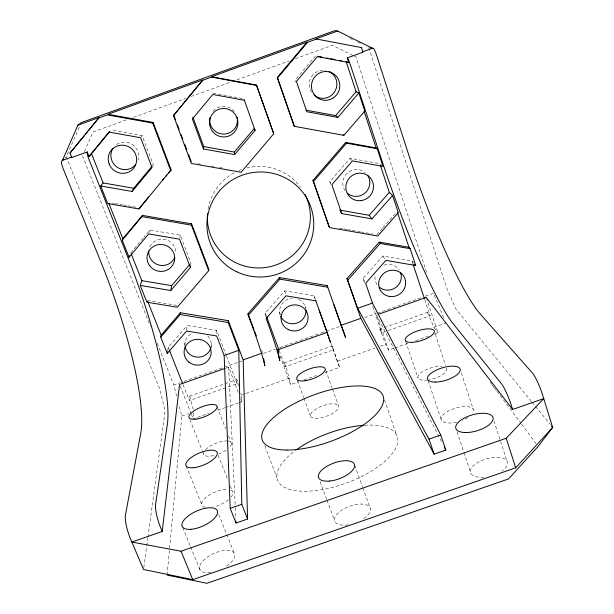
<?xml version="1.0" encoding="UTF-8"?>
<svg xmlns="http://www.w3.org/2000/svg" width="614" height="614" viewBox="0 0 614 614"><rect width="100%" height="100%" fill="white"/><g stroke="black" fill="none" stroke-linecap="round" stroke-linejoin="round"><path stroke-width="0.46" stroke-dasharray="3.07 2.3" d="M211.17 347.232L211.254 343.403M193.732 412.692L193.21 418.855L208.537 413.468M167.092 575.057L181.79 416.046L178.751 404.166M236.835 379.567L237.096 383.765L189.358 400.581L189.795 396.137L236.835 379.567L238.723 385.945M184.783 345.007L185.052 342.451M186.71 330.125L187.186 325.489L216.627 330.317L226.175 355.26M190.716 264.88L190.923 263.084L180.232 235.162L149.97 229.974L143.975 237.104M143.783 567.589L146.631 546.698M146.761 545.754L147.79 538.156M147.92 537.204L165.112 410.927L159.632 388.754L66.312 156.869L79.751 126.116M167.691 350.878L168.282 347.401L187.186 325.489M179.81 237.572L180.232 235.162M149.21 232.33L149.97 229.974M84.402 151.597L93.029 131.979L127.205 119.6M152.656 166.141L153.27 164.767L142.072 135.517L110.996 129.953M141.105 136.999L142.072 135.517M130.79 252.784L143.377 237.818M315.535 55.889L294.981 80.234L295.603 82.038M330.708 184.315L329.795 181.652L350.018 158.289L379.843 163.669L382.407 165.864M265.87 316.655L265.302 313.102L284.743 290.875L314.092 295.818L315.373 299.417M376.766 234.671L382.33 228.37M382.944 227.671L389.13 220.664M389.744 219.966L395.93 212.958M364.624 282.97L363.066 278.441L382.936 256.046L412.009 261.065L413.598 262.969M65.046 158.028L66.312 156.869M133.507 117.32L185.674 98.417M191.069 96.467L230.649 82.13M236.943 79.851L289.11 60.947M295.403 58.668L332.281 45.313L353.472 55.72M176.648 395.946L173.839 384.978L180.171 382.745M183.793 381.463L241.686 361.032M263.398 353.372L275.156 349.22M279.677 347.624L320.385 333.256M321.291 332.934L340.286 326.234M364.716 317.615L376.474 313.462M377.38 313.14L421.703 297.498M425.325 296.224L433.461 293.346M225.952 368.093L228.623 367.149L238.831 393.758M332.028 346.02L333.356 349.857L285.165 366.834L284.397 362.805L332.028 346.02L339.55 367.402L325.313 372.406M393.981 348.261L388.601 350.157L385.684 344.308L379.889 329.158L383.481 327.891M384.379 327.569L427.521 312.373L430.076 315.788L386.214 331.238M379.889 329.158L381.739 332.819L385.316 331.552M181.79 416.046L188.659 413.629M239.184 402.692L241.893 401.74L241.417 395.063L245.04 393.789M245.945 393.474L289.371 378.193L284.397 362.805M337.431 361.285L374.954 348.084M380.319 346.196L385.684 344.308M427.521 312.373L433.898 327.346L446.117 323.048M217.548 410.298L224.762 407.757M225.66 407.443L238.286 403.007M280.068 356.059L290.629 384.602L298.634 381.785M303.968 379.912L316.425 375.53M394.879 347.946L408.325 343.218M415.494 340.701L428.94 335.973M434.321 334.077L437.905 332.819L426.538 298.327M147.383 300.492L177.569 305.488M112.216 203.057L114.097 203.38M115.033 203.541L118.786 204.193M119.73 204.355L122.547 204.846M123.483 205.007L127.244 205.659M128.18 205.82L131.941 206.473M132.877 206.634L136.638 207.286M339.204 228.124L342.957 228.784M343.901 228.945L346.718 229.436M347.654 229.598L351.408 230.258M352.352 230.419L359.865 231.731M360.802 231.892L373.005 234.018M198.046 163.7L200.839 164.199M211.093 166.018L213.895 166.517M219.49 167.507L222.283 168.006M212.92 93.044L243.842 98.724M354.324 56.135L356.013 56.972L427.206 274.258M349.965 38.26L352.513 39.519M357.617 42.036L360.172 43.295M350.018 158.289L352.467 160.899M531.425 401.449L455.642 308.604L446.455 287.505L368.676 47.493M532.031 402.185L550.221 424.474M490.141 382.038L491.86 384.333M492.428 385.101L494.147 387.396M494.715 388.163L496.434 390.466M497.002 391.233L521.017 423.407M521.593 424.174L535.884 443.323M433.898 327.346L437.905 332.819M382.936 256.046L385.431 259.653M329.795 181.652L330.823 183.164M363.066 278.441L364.785 281.626M441.481 441.596L376.528 314.959L388.601 350.157M434.205 295.096L444.628 319.556M182.711 527.618L190.279 546.046M190.639 546.92L200.011 569.731M186.211 466.018L202.167 505.56M218.737 514.524L226.451 533.789M226.804 534.664L234.164 553.053M189.956 419.799L202.136 450.392M202.482 451.267L203.879 454.767M82.522 155.864L150.484 326.364M157.207 343.241L173.839 384.978M168.282 347.401L168.988 349.174M183.033 384.625L189.358 400.581M180.255 386.229L191.107 413.56M191.461 414.442L192.857 417.973M218.17 455.289L227.863 479.849M230.288 485.989L232.361 491.254M217.118 406.829L225.653 428.71M228.546 436.14L231.455 443.584M226.52 356.151L237.096 383.765M240.872 399.077L241.893 401.74M264.795 445.749L276.952 477.585M261.71 350.287L262.715 352.966M320.047 481.529L326.656 499.312M326.986 500.203L334.584 520.657M265.302 313.102L266.299 315.788M279.209 350.709L285.165 366.834M297.406 380.588L303.577 397.373M303.907 398.256L310.408 415.924M325.842 370.587L332.22 388.317M332.542 389.199L338.606 406.046A14.951 5.549 -20 0 1 318.912 418.165A14.951 5.549 -20 0 1 316.064 408.97A14.951 5.549 -20 0 1 338.606 406.046M354.762 465.427L362.506 486.864M362.828 487.754L370.25 508.292M331.107 343.556L339.55 367.402M384.441 399.86L396.943 435.748M372.713 306.532L381.739 332.819M314.092 295.818L315.243 299.171M405.708 341.499L418.119 378.186M428.088 380.557L441.42 420.237M457.046 431.834L463.67 451.712M463.969 452.618L470.892 473.409M412.009 261.065L412.9 263.751M424.75 299.64L430.076 315.788M435.242 334.116L445.626 365.545M461.321 372.959L473.171 409.17M493.971 420.997L506.88 460.937M305.304 306.632L305.818 308.335M240.88 393.244L241.417 395.063M189.795 396.137L193.809 411.817M284.743 290.875L285.748 295.004M279.646 312.211L280.191 314.813M289.371 378.193L290.629 384.602M228.623 367.149L235.254 506.78M235.3 507.74L235.845 519.214M216.627 330.317L216.658 335.021M345.076 190.67A13.662 13.308 -41.1 0 1 365.322 172.657M149.87 246.79A13.562 13.155 12.6 0 1 165.273 239.514A13.562 13.155 12.6 0 1 175.765 252.907M212.935 111.211A13.938 13.838 63.7 0 1 234.394 111.556M280.099 314.667A13.232 12.733 -13.9 0 1 291.857 298.304M298.588 299.432A13.232 12.733 -13.9 0 1 305.757 308.228M184.929 345.751A13.224 12.625 0.4 0 1 192.681 333.018M207.801 335.981A13.224 12.625 0.4 0 1 211.124 346.695M116.514 144.582A13.999 13.638 36.1 0 1 138.05 160.085M311.582 92.292A14.107 13.8 -69.4 0 1 325.75 70.426M377.088 284.719A13.331 12.764 -29.1 0 1 375.223 275.095M384.049 265.164A13.331 12.764 -29.1 0 1 399.223 269.868M208.092 208.921A51.553 50.709 -11.4 0 1 234.832 172.48M238.953 170.538A51.553 50.709 -11.4 0 1 241.486 169.556M246.698 167.983A51.553 50.709 -11.4 0 1 300.453 187.009M456.709 422.125A16.885 6.915 -16.8 0 1 441.182 417.927A16.885 6.915 -16.8 0 1 460.63 406.959A16.885 6.915 -16.8 0 1 472.995 412.938M467.906 417.65A16.885 6.915 -16.8 0 1 462.672 420.26M230.764 490.072A16.762 6.808 -23.3 0 1 230.948 497.309M228.477 499.712A16.762 6.808 -23.3 0 1 213.994 506.788M205.222 507.341A16.762 6.808 -23.3 0 1 206.788 496.78A16.762 6.808 -23.3 0 1 228.262 489.458M348.115 524.87A18.888 8.865 -20.3 0 1 336.395 514.931A18.888 8.865 -20.3 0 1 363.879 504.24A18.888 8.865 -20.3 0 1 363.496 518.884M210.694 572.463A19.026 8.68 -24.6 0 1 202.835 561.019A19.026 8.68 -24.6 0 1 230.757 550.827A19.026 8.68 -24.6 0 1 224.724 567.336M227.264 440.944A14.989 5.48 -22.5 0 1 228.646 448.166M226.052 450.177A14.989 5.48 -22.5 0 1 218.914 453.892M213.756 455.519A14.989 5.48 -22.5 0 1 203.449 453.393M205.414 449.793A14.989 5.48 -22.5 0 1 226.604 440.921M446.516 368.239A15.097 5.557 -17.4 0 1 429.554 379.705M427.697 380.005A15.097 5.557 -17.4 0 1 419.892 373.665A15.097 5.557 -17.4 0 1 442.187 366.397M483.87 477.193A19.164 8.849 -15.8 0 1 472.189 467.039A19.164 8.849 -15.8 0 1 499.696 457.507A19.164 8.849 -15.8 0 1 502.137 470.869M364.632 425.249A63.679 26.44 -20.1 0 1 387.887 458.512A63.679 26.44 -20.1 0 1 298.573 490.993A63.679 26.44 -20.1 0 1 295.633 450.338"/><path stroke-width="0.92" d="M140.23 285.441L146.884 302.195L177.323 307.238L208.691 270.667L208.752 269.132L191.583 223.864L142.425 215.384L122.869 238.731L122.24 240.143L129.04 257.266L148.695 233.896L179.526 239.176L190.417 267.574L170.807 290.537L140.23 285.441L141.834 280.659L131.135 253.659M247.58 519.022L241.793 504.309L238.792 350.325L228.224 322.465L228.301 320.661L180.409 312.756L161.144 335.175L160.761 337.132L167.246 353.48L186.618 331.046L216.665 335.965L224.156 355.491L230.196 508.354L236.022 523.036L247.58 519.022L243.167 359.865L228.301 320.661M190.417 267.574L190.616 265.778M234.64 154.567L234.348 152.049L254.388 128.318L255.063 130.391L234.64 154.567L203.464 148.987L203.741 146.569L192.873 117.151M378.331 314.322L426.239 297.414L512.621 409.454L543.735 398.616L506.212 438.266L181.038 551.219L131.857 542.047L162.203 531.478L179.557 384.471L225.054 368.408M160.761 337.132L180.171 314.545L180.409 312.756M208.691 270.667L191.422 225.138L191.583 223.864M167.246 353.48L167.545 351.745M170.807 290.537L171.659 285.648L189.68 264.534M109.822 131.396L91.532 153.723L103.098 182.918L100.727 185.973L107.703 203.541L138.964 208.952L171.114 169.886L153.124 122.447L107.964 114.296L202.773 79.92L173.455 115.601L191.345 163.447L241.072 172.273L273.737 133.775L256.475 85.047L211.554 76.735L307.008 42.113L277.229 77.541L293.929 125.663L294.405 126.338L343.878 135.349L364.793 111.057L358.829 92.96L356.089 91.732L346.158 61.661L348.79 62.528L347.271 57.9L362.951 52.228L361.439 47.577L360.533 47.393M122.24 240.143L141.949 216.604L142.425 215.384M129.04 257.266L129.623 255.769M138.964 208.952L148.588 196.841M362.905 51.699L372.468 48.237L337.608 31.022L334.653 30.7L81.294 122.6L77.832 125.225L62.505 160.346L71.884 156.954M100.727 185.973L132.133 191.453L133.722 188.268L152.049 166.233M170.815 170.838L152.709 123.107L153.124 122.447M91.532 153.723L88.999 156.44L87.219 151.95L71.815 157.514L70.011 153.024L98.493 118.088L107.266 114.91L152.709 123.107M84.195 135.932L70.011 153.024M85.4 134.451L87.203 132.233M88.408 130.759L98.647 118.195M88.999 156.44L108.962 132.071L140.621 137.743L152.042 167.515L132.133 191.453M173.455 115.601L202.674 80.311L211.508 77.103L256.713 85.469M162.587 180.086L163.808 178.628M165.634 176.441L166.855 174.982M168.681 172.803L171.114 169.886M294.405 126.338L277.597 77.917L307.576 42.266L316.471 39.043M306.117 110.175L335.643 115.593L356.089 91.732M348.79 62.528L317.392 56.611L296.432 81.416L306.831 111.733L337.846 117.427L358.829 92.96M392.615 195.436L398.302 212.697L377.733 235.999L329.549 227.602L328.874 226.328L312.94 180.416L345.72 142.417L376.182 147.951L377.226 148.772L383.044 166.409L352.467 160.899L331.859 184.684L341.775 213.595L371.977 218.899L392.615 195.436L389.322 192.366L380.434 165.465M329.549 227.602L313.524 181.422L346.511 143.192L377.226 148.772M248.24 315.404L248.018 313.67L279.508 277.551L327.162 285.625L327.761 287.229L279.884 279.124L248.24 315.404L251.694 324.645A35.389 2.149 70.5 0 1 264.849 365.883L263.629 358.507M339.55 210.057L369.206 215.276L389.322 192.366M347.017 278.587L379.268 242.116L408.947 247.273L410.167 248.678L415.716 265.509L385.93 260.374L365.637 283.223L372.452 303.093L440.76 435.027L445.841 450.093L434.129 454.16L360.817 318.344L347.017 278.587L357.686 308.312L429.002 439.125L434.129 454.16M347.885 280.061L380.243 243.482L410.167 248.678M63.772 159.187L61.523 161.236A6.954 1.251 68.8 0 0 63.142 168.62L101.494 263.483A155.994 32.557 70 0 1 140.706 433.568L125.433 515.039A18.121 4.16 73.1 0 0 130.483 538.816L143.53 569.485L192.796 579.647L515.714 467.822L552.646 427.444L542.684 395.216A18.359 2.932 68.6 0 0 532.361 372.936L480.332 314.115A157.844 22.872 70.7 0 1 408.364 153.684L376.612 55.337A7.023 0.875 71.5 0 0 373.45 48.429L370.196 47.792M77.832 125.225L99.253 117.458M337.608 31.022L315.849 38.912L361.439 47.577M224.156 355.491L238.792 350.325M357.686 308.312L372.452 303.093M243.167 359.865L261.825 353.28M327.162 285.625L341.146 325.29L360.817 318.344M315.819 300.845L285.947 295.825L266.154 318.436L266.507 319.403A35.405 1.911 70.6 0 1 279.746 360.633L277.758 349.811L327.07 332.412L330.631 342.696L319.119 310.116M230.196 508.354L241.793 504.309M429.002 439.125L440.76 435.027M180.171 314.545L228.224 322.465M141.834 280.659L171.659 285.648M141.949 216.604L191.422 225.138M103.098 182.918L133.722 188.268M203.741 146.569L234.348 152.049M244.318 100.259L212.812 94.472L192.382 119.032L203.464 148.987M317.392 56.242L322.035 57.11M326.671 57.985L328.528 58.338M330.386 58.691L335.021 59.558M339.665 60.433L341.522 60.786M167.092 575.057L206.91 583.3L508.507 478.943L538.171 446.386L552.646 427.444L551.433 425.955M335.643 115.593L337.846 117.427M343.096 134.619L343.878 135.349M345.72 142.417L346.511 143.192M414.657 264.243L415.716 265.509M369.206 215.276L371.977 218.899M379.268 242.116L380.243 243.482M340.44 211.477L341.775 213.595M312.94 180.416L313.524 181.422M444.099 446.693L445.841 450.093M273.737 133.775L256.475 85.047M162.203 531.478L160.853 528.232A18.136 3.784 72.9 0 1 155.565 504.516L167.369 424.19A156.14 29.602 70.2 0 0 126.714 254.449L88.907 159.31A6.954 1.136 69.1 0 1 87.219 151.95M181.038 551.219L192.796 579.647M169.334 350.064L182.68 383.742M108.808 203.288L122.869 238.731M147.736 301.382L161.144 335.175M173.739 114.987L175.412 119.469M177.423 124.857L179.104 129.339M181.115 134.727L182.795 139.209M184.806 144.597L186.817 149.977M188.498 154.467L191.177 161.643M248.018 313.67L254.027 329.749M254.703 331.537L256.368 336.004M266.629 316.678L278.879 349.819M277.758 349.811L278.418 351.599M341.146 325.29L345.582 337.424L333.978 304.859M244.157 99.621L255.063 130.391M315.696 300.323L326.932 331.844M364.133 111.426L376.182 147.951M397.458 212.452L408.947 247.273M413.191 264.649L424.451 298.742M506.212 438.266L515.714 467.822M512.621 409.454L511.546 406.061A18.343 2.533 68.8 0 0 501.477 383.719L453.117 323.685A157.691 19.74 70.5 0 1 382.66 162.871L350.356 64.823A7.015 0.752 71.3 0 0 347.271 57.9M279.508 277.551L279.884 279.124M235.929 521.125L236.022 523.036M367.625 175.266A13.662 13.308 -41.1 0 1 347.386 193.256M174.576 257.895A13.562 13.155 12.6 0 1 158.773 265.01A13.562 13.155 12.6 0 1 148.757 250.934M237.104 117.274A13.938 13.838 63.7 0 1 223.887 134.098A13.938 13.838 63.7 0 1 209.919 117.742M305.995 309.878A13.232 12.733 -13.9 0 1 295.917 323.355A13.232 12.733 -13.9 0 1 280.667 316.225M210.947 347.501A13.224 12.625 0.4 0 1 197.601 357.156A13.224 12.625 0.4 0 1 185.044 346.565M135.548 164.767A13.999 13.638 36.1 0 1 116.79 166.947A13.999 13.638 36.1 0 1 112.861 148.465M329.181 71.562A14.107 13.8 -69.4 0 1 334.576 91.893A14.107 13.8 -69.4 0 1 313.969 95.001M400.696 272.862A13.331 12.764 -29.1 0 1 395.324 287.812A13.331 12.764 -29.1 0 1 379.337 287.183M304.974 194.285A51.553 50.709 -11.4 0 1 268.732 266.952A51.553 50.709 -11.4 0 1 207.501 213.634M296.37 449.801A63.679 26.44 -20.1 0 1 363.665 425.31M360.449 200.663A13.992 13.615 -40.4 0 0 371.247 179.081A13.992 13.615 -40.4 0 0 347.317 181.053A13.992 13.615 -40.4 0 0 360.449 200.663M209.712 120.16A14.276 14.176 62.2 0 0 228.561 136.124A14.276 14.176 62.2 0 0 232.813 111.832A14.276 14.176 62.2 0 0 209.712 120.16M236.874 271.841A53.441 52.482 -11.4 0 0 313.616 220.518A53.441 52.482 -11.4 0 0 230.519 181.13A53.441 52.482 -11.4 0 0 236.874 271.841M435.242 382.085A17.054 6.47 -17.1 0 0 460.27 370.065A17.054 6.47 -17.1 0 0 436.094 370.227A17.054 6.47 -17.1 0 0 435.242 382.085M193.694 467.699A16.923 6.363 -23 0 0 217.333 453.347A16.923 6.363 -23 0 0 193.64 455.887A16.923 6.363 -23 0 0 193.694 467.699M305.204 380.718A15.089 5.181 -20 0 0 325.197 368.814A15.089 5.181 -20 0 0 302.579 372.13A15.089 5.181 -20 0 0 305.204 380.718M329.564 481.046A19.095 8.297 -20.3 0 0 354.439 464.537A19.095 8.297 -20.3 0 0 325.359 467.277A19.095 8.297 -20.3 0 0 329.564 481.046M190.847 529.314A19.234 8.128 -24.2 0 0 217.602 512.191A19.234 8.128 -24.2 0 0 190.777 514.179A19.234 8.128 -24.2 0 0 190.847 529.314M195.95 419.124A15.12 5.112 -22.3 0 0 217.118 406.829A15.12 5.112 -22.3 0 0 195.912 409.661A15.12 5.112 -22.3 0 0 195.95 419.124M411.802 342.382A15.235 5.181 -17.7 0 0 434.351 331.859A15.235 5.181 -17.7 0 0 413.161 332.65A15.235 5.181 -17.7 0 0 411.802 342.382M465.028 432.532A19.372 8.297 -16.2 0 0 493.149 418.533A19.372 8.297 -16.2 0 0 465.036 417.681A19.372 8.297 -16.2 0 0 465.028 432.532M286.984 450.039A64.316 24.713 -20.1 0 0 383.366 402.086A64.316 24.713 -20.1 0 0 297.713 401.855A64.316 24.713 -20.1 0 0 286.984 450.039M109.169 164.022A14.345 13.961 35.4 0 0 133.507 168.374A14.345 13.961 35.4 0 0 124.604 145.395A14.345 13.961 35.4 0 0 109.169 164.022M149.616 265.678A13.884 13.454 12.1 0 0 173.516 263.659A13.884 13.454 12.1 0 0 159.502 244.525A13.884 13.454 12.1 0 0 149.616 265.678M389.299 296.393A13.646 13.04 -28.8 0 0 405.017 278.894A13.646 13.04 -28.8 0 0 382.146 274.926A13.646 13.04 -28.8 0 0 389.299 296.393M288.649 329.756A13.546 13.009 -13.8 0 0 308.059 316.77A13.546 13.009 -13.8 0 0 287.007 307.253A13.546 13.009 -13.8 0 0 288.649 329.756M188.951 362.137A13.531 12.902 0.3 0 0 210.947 354.424A13.531 12.902 0.3 0 0 192.934 340.118A13.531 12.902 0.3 0 0 188.951 362.137M333.517 97.772A14.452 14.137 -68.6 0 0 331.936 72.889A14.452 14.137 -68.6 0 0 311.498 87.042A14.452 14.137 -68.6 0 0 333.517 97.772"/></g></svg>
